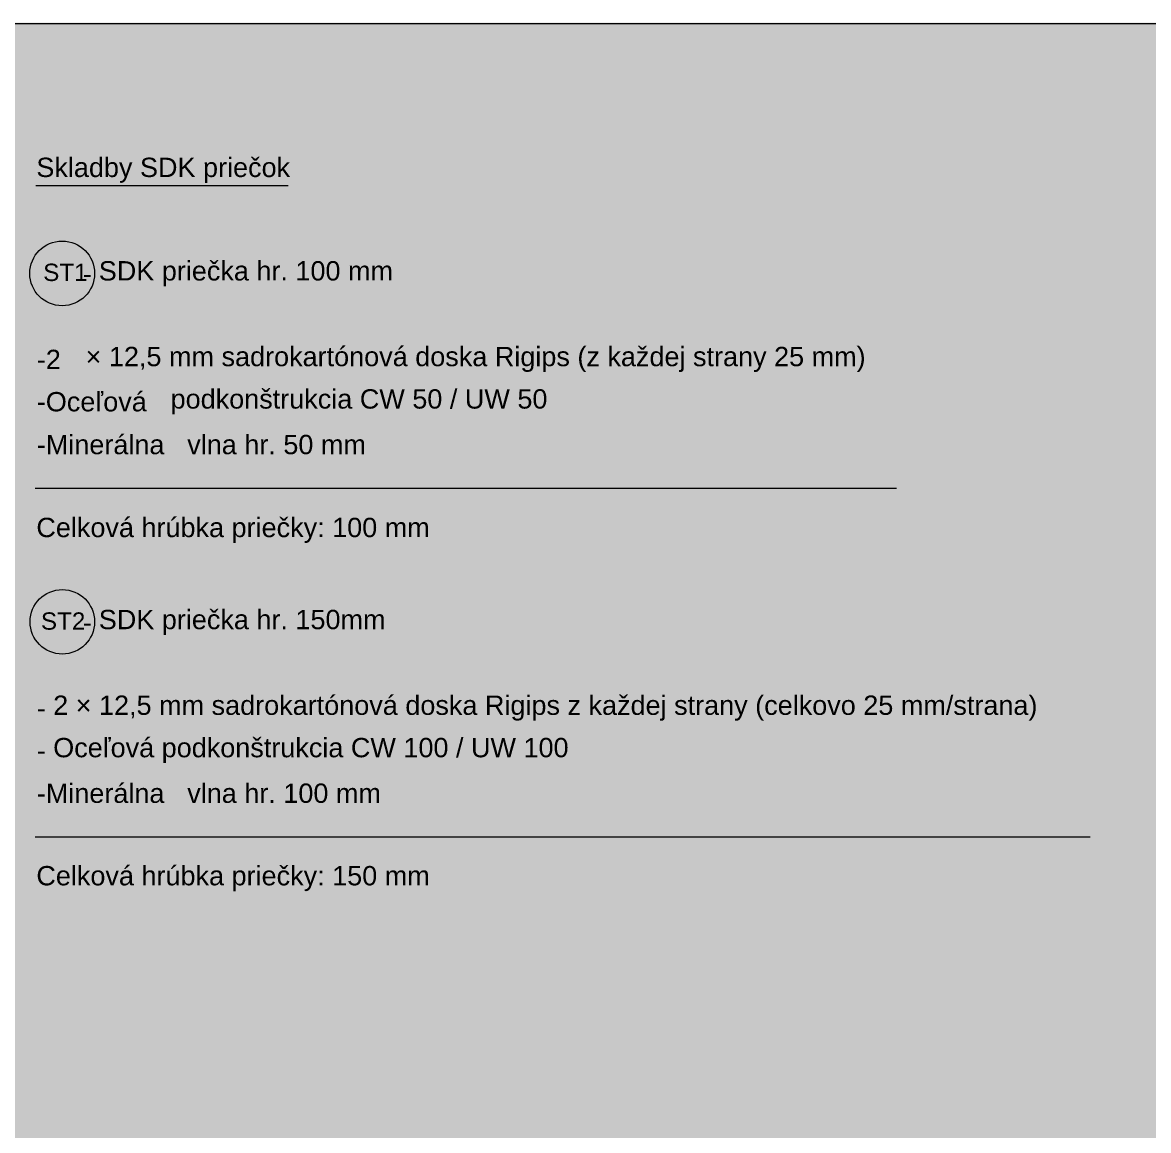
# Model space of a CAD drawing. Header units: millimetres. Extents: x 2377 to 264466, y -28213 to 61616.
# Drawn here: x 248322 to 256166, y -624 to 7095 of the extents above; entities that cross this region are included whole.
import ezdxf

# ---------------------------------------------------------------- set-up
doc = ezdxf.new("R2010")
doc.units = ezdxf.units.MM
doc.layers.add('ZTI_KANAL', color=30, linetype='Continuous', lineweight=50)
doc.styles.add('PDF ArialMT', font='arial.ttf')

msp = doc.modelspace()

# ---------------------------------------------------------------- linework, layer by layer
at = {"layer": 'ZTI_KANAL', "color": 7, "lineweight": 9}
msp.add_lwpolyline([(144445.5, -24409.9), (264437.7, -24409.9), (264437.7, 7086.9), (144445.5, 7086.9)], close=True, dxfattribs=at)
for points in [[(248414.6, 5959.7), (250173.8, 5959.7)], [(248411.4, 3851.2), (254409.8, 3851.2)], [(248411.4, 1422), (255759.3, 1422)]]:
    msp.add_lwpolyline(points, dxfattribs=at)
for centre, radius in [((248598.7, 5347.5), 225.6), ((248599.6, 2920.3), 224.6)]:
    msp.add_circle(centre, radius, dxfattribs=at)
at = {"layer": 'ZTI_KANAL', "color": 7, "lineweight": 35, "true_color": 0xffffff, "transparency": 33554559}
msp.add_solid([(144445.5, -24409.9), (264465.7, -24409.9), (144445.5, 7095.4), (264465.7, 7095.4)], dxfattribs=at)

# ---------------------------------------------------------------- texts
at = {"layer": 'ZTI_KANAL', "color": 7, "attachment_point": 4, "style": 'PDF ArialMT'}
for s, insert, char_height in [('Skladby SDK priečok', (248418.8, 6065.9), 134.723), ('ST1', (248466.5, 5354), 120.7), ('SDK priečka hr. 100 mm', (248853.5, 5345.1), 134.723), ('\xa0\xa0\xa0\xa0\xa0 \xad', (248428.3, 5345.1), 134.72), ('\xad2', (248422, 4748.1), 134.72), ('× 12,5 mm sadrokartónová doska Rigips (z každej strany 25 mm)', (248762, 4748.1), 134.723), ('\xadOceľová', (248422, 4452.7), 134.72), ('podkonštrukcia CW 50 / UW 50', (249353.9, 4452.7), 134.723), ('\xadMinerálna', (248422, 4154.2), 134.72), ('vlna hr. 50 mm', (249469.9, 4154.2), 134.723), ('Celková hrúbka priečky: 100 mm', (248418.8, 3557.2), 134.723), ('ST2', (248450.6, 2924.7), 120.7), ('SDK priečka hr. 150mm', (248853.5, 2915.8), 134.723), ('\xa0\xa0\xa0\xa0\xa0 \xad', (248428.3, 2915.8), 134.72), ('2 × 12,5 mm sadrokartónová doska Rigips z každej strany (celkovo 25 mm/strana)', (248536.1, 2318.8), 134.723), ('\xad', (248422, 2318.8), 134.7), ('Oceľová podkonštrukcia CW 100 / UW 100', (248536.1, 2023.5), 134.723), ('\xad', (248422, 2023.5), 134.7), ('\xadMinerálna', (248422, 1725), 134.72), ('vlna hr. 100 mm', (249469.9, 1725), 134.723), ('Celková hrúbka priečky: 150 mm', (248418.8, 1131.1), 134.723)]:
    msp.add_mtext(s, dxfattribs=dict(at, insert=insert, char_height=char_height))

doc.saveas('drawing.dxf')
